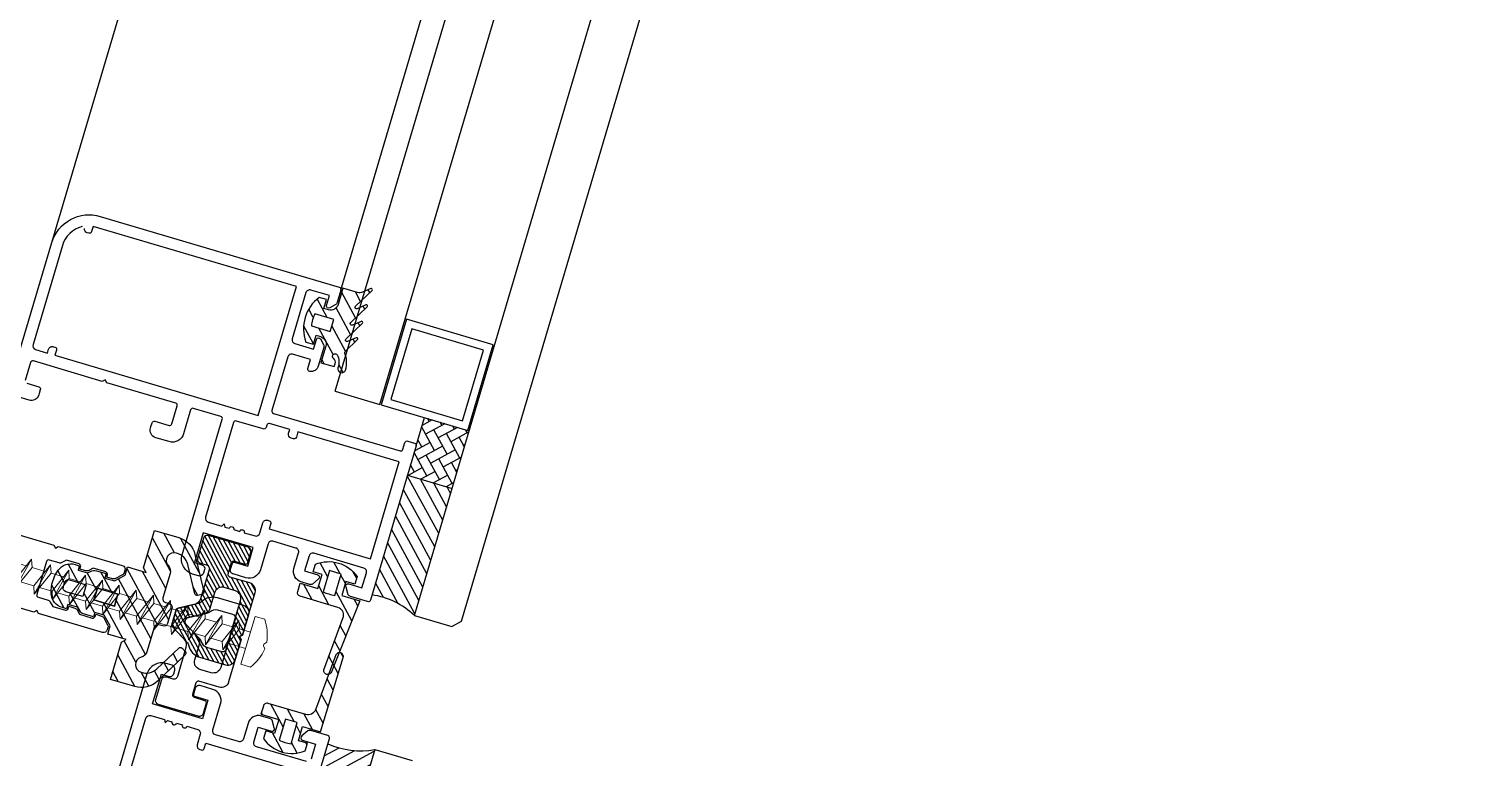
# Model space of a CAD drawing. Header units: millimetres. Extents: x 62878 to 70819, y -67946 to -61850.
# Drawn here: x 67862.99 to 67881.66, y -65992.21 to -65982.83 of the extents above; entities that cross this region are included whole.
import ezdxf

# ---------------------------------------------------------------- set-up
doc = ezdxf.new("R2010")
doc.units = ezdxf.units.MM
doc.layers.add('DOGRAMA', color=171, linetype='Continuous', lineweight=0)
pattern_1 = [(118.5057849383402, (67822.94248154323, -66092.68437832211), (-0.1395045678384407, -0.07576303882639554), [])]

# ---------------------------------------------------------------- blocks, each defined once
blk = doc.blocks.new('a2we')
at = {"lineweight": 5, "ltscale": 0.5}
for p, q in [((-196.0144480926461, -415.2868589025547), (-196.5925912144022, -417.2488821181558)), ((-196.0144480926461, -415.2868589025547), (-195.4639709594615, -417.7110762494052)), ((-197.5747968978259, -417.6063757508618), (-196.5747276986959, -417.2423803302317)), ((-194.1582851917165, -418.2620245979042), (-197.5747968978259, -417.6063757508618)), ((-195.1583543907882, -418.6260200186506), (-197.5747968978259, -417.6063757508618)), ((-196.8896500078097, -417.895480952812), (-197.0961171580722, -418.3448917148726)), ((-196.5747276986959, -417.2423803302317), (-194.1582851917165, -418.2620245979042)), ((-198.1144480926461, -420.1068120946153), (-197.1143788935161, -419.7428166739268)), ((-197.1143788935161, -419.7428166739272), (-197.1143788935161, -418.4283854465556)), ((-197.1143788935161, -419.7428166739268), (-193.9153324771005, -421.0399975355008)), ((-197.1143788935161, -419.7428166739268), (-193.9153324771005, -421.0399975355008)), ((-194.1582851917165, -418.2620245979042), (-195.1583543907882, -418.6260200186506)), ((-195.1583543907882, -418.6260200186506), (-194.9264251741961, -419.2953524503964)), ((-194.9154016761394, -420.634479622855), (-194.9154016761394, -419.3608343693425)), ((-194.9154016761721, -421.4039929561312), (-198.1144480926461, -420.1068120946153)), ((-193.9153324771005, -421.0399975355008), (-198.1144480926461, -420.1068120946153)), ((-197.1143788935161, -422.2969096404012), (-197.1143788935162, -420.512330007273)), ((-193.9153324771005, -421.0399975355008), (-194.9154016761721, -421.4039929561312)), ((-194.9154016761721, -423.1885725893157), (-194.9154016761721, -421.4039929561312)), ((-198.1144480926461, -422.6609050610894), (-197.1143788935161, -422.2969096404012)), ((-194.9154016761721, -423.9580859226053), (-198.1144480926461, -422.6609050610894)), ((-193.9153324771005, -423.594090501975), (-198.1144480926461, -422.6609050610894)), ((-197.1143788935161, -422.2969096404012), (-193.9153324771005, -423.594090501975)), ((-197.1143788935161, -422.2969096404012), (-193.9153324771005, -423.594090501975)), ((-197.1143788935161, -424.8510026068752), (-197.1143788935162, -423.0664229737469)), ((-193.9153324771005, -423.594090501975), (-194.9154016761721, -423.9580859226053)), ((-198.1144480926461, -425.2149980275636), (-197.1143788935161, -424.8510026068752)), ((-194.9154016761721, -426.5121788890793), (-198.1144480926461, -425.2149980275636)), ((-193.9153324771005, -426.1481834684492), (-198.1144480926461, -425.2149980275636)), ((-197.1143788935161, -424.8510026068752), (-193.9153324771005, -426.1481834684492)), ((-197.1143788935161, -424.8510026068752), (-193.9153324771005, -426.1481834684492)), ((-197.1143788935161, -427.3050955733496), (-197.1143788935162, -425.6205159402211)), ((-194.9154016761721, -425.7426655557898), (-194.9154016761721, -423.9580859226053)), ((-198.1144480926461, -427.669090994038), (-197.1143788935161, -427.3050955733496)), ((-197.1143788935161, -427.3050955733496), (-193.9153324771005, -428.6022764349236)), ((-197.1143788935161, -427.3050955733496), (-193.9153324771005, -428.6022764349236)), ((-193.9153324771005, -426.1481834684492), (-194.9154016761721, -426.5121788890793)), ((-194.9154016761721, -428.1967585222638), (-194.9154016761721, -426.5121788890793)), ((-194.9154016761721, -428.9662718555534), (-198.1144480926461, -427.669090994038)), ((-193.9153324771005, -428.6022764349236), (-198.1144480926461, -427.669090994038)), ((-197.1143788935161, -429.5591885398237), (-197.1143788935161, -428.0237477951896)), ((-193.9153324771005, -428.6022764349236), (-194.9154016761721, -428.9662718555534)), ((-194.9154016761721, -430.450851488738), (-194.9154016761721, -428.9662718555534)), ((-198.1144480926461, -429.9231839605702), (-197.1143788935161, -429.5591885398237)), ((-194.9154016761721, -431.2203648220857), (-198.1144480926461, -429.9231839605702)), ((-193.9153324771005, -430.8563694013976), (-198.1144480926461, -429.9231839605702)), ((-197.1143788935161, -429.5591885398237), (-193.9153324771005, -430.8563694013976)), ((-197.1143788935161, -429.5591885398237), (-193.9153324771005, -430.8563694013976)), ((-197.1143788935161, -431.8132815063559), (-197.1143788935161, -430.2778407616635)), ((-193.9153324771005, -430.8563694013976), (-194.9154016761721, -431.2203648220857)), ((-194.9154016761721, -432.7049444552304), (-194.9154016761721, -431.2203648220857)), ((-198.1144480926461, -432.177276926986), (-197.1143788935161, -431.8132815063559)), ((-194.9154016761721, -433.4744577885599), (-198.1144480926461, -432.177276926986)), ((-193.9153324771005, -433.1104623678716), (-198.1144480926461, -432.177276926986)), ((-197.1143788935161, -431.8132815063559), (-193.9153324771005, -433.1104623678716)), ((-197.1143788935161, -431.8132815063559), (-193.9153324771005, -433.1104623678716)), ((-197.1143788935161, -434.0673744728301), (-197.1143788935161, -432.5319337281958)), ((-193.9153324771005, -433.1104623678716), (-194.9154016761721, -433.4744577885599)), ((-198.1144480926461, -434.4313698935184), (-197.1143788935161, -434.0673744728301)), ((-194.9154016761721, -435.7285507550341), (-198.1144480926461, -434.4313698935184)), ((-193.9153324771005, -435.364555334404), (-198.1144480926461, -434.4313698935184)), ((-197.1143788935161, -434.0673744728301), (-193.9153324771005, -435.364555334404)), ((-197.1143788935161, -434.0673744728301), (-193.9153324771005, -435.364555334404)), ((-197.1143788935161, -436.3642339800811), (-197.1143788935161, -434.7860266946118)), ((-194.9154016761721, -434.9590374217446), (-194.9154016761721, -433.4744577885599)), ((-198.1144480926461, -436.7282294008277), (-197.1143788935161, -436.3642339800811)), ((-194.9154016761721, -438.0254102623434), (-198.1144480926461, -436.7282294008277)), ((-193.9153324771005, -437.6614148416551), (-198.1144480926461, -436.7282294008277)), ((-197.1143788935161, -436.3642339800811), (-193.9153324771005, -437.6614148416551)), ((-197.1143788935161, -436.3642339800811), (-193.9153324771005, -437.6614148416551)), ((-193.9153324771005, -435.364555334404), (-194.9154016761721, -435.7285507550341)), ((-194.9154016761721, -437.2558969289955), (-194.9154016761721, -435.7285507550341)), ((-198.1144480926461, -439.0250889080787), (-197.1143788935161, -438.6610934873901)), ((-197.1143788935161, -438.6610934873901), (-197.1143788935161, -437.1337473134849)), ((-197.1143788935161, -438.6610934873901), (-193.9153324771005, -439.9582743489061)), ((-197.1143788935161, -438.6610934873901), (-193.9153324771005, -439.9582743489061)), ((-193.9153324771005, -437.6614148416551), (-194.9154016761721, -438.0254102623434)), ((-194.9154016761721, -439.5527564362646), (-194.9154016761721, -438.0254102623434)), ((-194.9154016761721, -440.3222697695944), (-198.1144480926461, -439.0250889080787)), ((-193.9153324771005, -439.9582743489061), (-198.1144480926461, -439.0250889080787)), ((-197.1143788935161, -440.9579529946993), (-197.1143788935161, -439.430606820736)), ((-193.9153324771005, -439.9582743489061), (-194.9154016761721, -440.3222697695944)), ((-194.9154016761721, -441.849615943574), (-194.9154016761721, -440.3222697695944)), ((-198.1144480926461, -441.3219484153295), (-197.1143788935161, -440.9579529946993)), ((-194.9154016761721, -442.6191292769035), (-198.1144480926461, -441.3219484153295)), ((-193.9153324771005, -442.2551338562151), (-198.1144480926461, -441.3219484153295)), ((-197.1143788935161, -440.9579529946993), (-193.9153324771005, -442.2551338562151)), ((-197.1143788935161, -443.2537258831643), (-197.1143788935161, -441.7274663280053)), ((-193.9153324771005, -442.2551338562151), (-194.9154016761721, -442.6191292769035)), ((-198.1144480926461, -443.6177213039109), (-197.1143788935161, -443.2537258831643)), ((-194.9154016761721, -444.9149021654266), (-198.1144480926461, -443.6177213039109)), ((-193.9153324771005, -444.5509067447383), (-198.1144480926461, -443.6177213039109)), ((-197.1143788935161, -443.2537258831643), (-193.9153324771005, -444.5509067447383)), ((-197.1143788935161, -445.5538642814245), (-197.1143788935161, -444.0232392165685)), ((-194.9154016761721, -444.1453888320787), (-194.9154016761721, -442.6191292769035)), ((-198.1144480926461, -445.9178597020545), (-197.1143788935161, -445.5538642814245)), ((-193.9153324771005, -446.8510451429402), (-198.1144480926461, -445.9178597020545)), ((-194.9154016761721, -447.2150405636282), (-198.1144480926461, -445.9178597020545)), ((-197.1143788935161, -445.5538642814245), (-193.9153324771005, -446.8510451429402)), ((-197.1143788935161, -445.5538642814245), (-193.9153324771005, -446.8510451429402)), ((-193.9153324771005, -444.5509067447383), (-194.9154016761721, -444.9149021654266)), ((-194.9154016761721, -446.4455272302989), (-194.9154016761721, -444.9149021654266)), ((-197.1143788935161, -447.8540026795677), (-198.1144480926461, -448.2179981003141)), ((-197.1143788935161, -447.8540026795677), (-197.1143788935161, -446.3233776147298)), ((-193.9153324771005, -449.1511835411412), (-197.1143788935161, -447.8540026795677)), ((-193.9153324771005, -446.8510451429402), (-194.9154016761721, -447.2150405636282)), ((-194.9154016761721, -448.7456656284821), (-194.9154016761721, -447.2150405636282)), ((-194.9154016761721, -449.5151789618299), (-198.1144480926461, -448.2179981003141)), ((-198.1144480926461, -448.2179981003141), (-193.9153324771005, -449.1511835411412)), ((-197.1143788935161, -450.1541410778275), (-197.1143788935161, -448.6235160129718)), ((-193.9153324770423, -449.1511835411412), (-194.9154016761721, -449.5151789618299)), ((-194.9154016761723, -451.0458040266858), (-194.9154016761721, -449.5151789618299)), ((-198.1144480926461, -450.5181364984577), (-197.1143788935161, -450.1541410778275)), ((-194.9154016761721, -451.8153173600317), (-198.1144480926461, -450.5181364984577)), ((-193.9153324770423, -451.4513219393434), (-198.1144480926461, -450.5181364984577)), ((-197.1143788935161, -450.1541410778275), (-193.9153324770423, -451.4513219393434)), ((-197.1143788935161, -453.2868589025547), (-197.1143788935162, -450.9236544111328)), ((-193.9153324770423, -451.4513219393434), (-194.9154016761721, -451.8153173600317)), ((-192.7980524524961, -453.2868589025547), (-199.230843732796, -453.2868589025547)), ((-199.230843732796, -454.5827171301502), (-199.230843732796, -453.2868589025547)), ((-194.9154016761721, -453.2868589025547), (-194.9154016761721, -451.8153173600317)), ((-192.7980524524961, -454.5827171301502), (-192.7980524524961, -453.2868589025547))]:
    blk.add_line(p, q, dxfattribs=at)
blk.add_lwpolyline([(-196.4690204826777, -455.6637351848848), (-196.1125089353335, -455.3998333582319), (-195.9163872499585, -455.3998333582319), (-195.5598757026143, -455.6637351848848)], dxfattribs=at)
for centre, radius, start, end in [((-196.9143788935627, -418.4283854465556), 0.2, 155.3251238657465, 180), ((-195.115401676151, -419.3608343693425), 0.2, 0, 19.11162363728389), ((-195.6603624057317, -449.5292358589606), 6.187568978619671, 234.757305859688, 262.4904896380407), ((-196.3685337795604, -449.5292358589606), 6.187568978619673, 277.5095103619591, 305.2426941403116)]:
    blk.add_arc(centre, radius, start, end, dxfattribs=at)

msp = doc.modelspace()

# ---------------------------------------------------------------- hatches: boundary and pattern name
at = {"layer": 'DOGRAMA', "lineweight": -2}
h = msp.add_hatch(dxfattribs=at)
h.set_pattern_fill('ANSI31', color=256, scale=0.05, angle=73.50578493834035, style=0)
h.set_pattern_definition(pattern_1)
edge = h.paths.add_edge_path(flags=16)
edge.add_arc((67867.02141780626, -65986.69068039651), 0.4000000000138228, 151.9688258836057, 175.0427439487935)
edge.add_line((67866.62291402984, -65986.6561153826), (67866.86446554665, -65986.72763967395))
edge.add_line((67866.86446554665, -65986.72763967395), (67866.9098925122, -65986.57422392901))
edge.add_line((67866.9098925122, -65986.57422392901), (67866.66834099547, -65986.50269963767))
edge = h.paths.add_edge_path()
edge.add_arc((67867.02141780627, -65986.69068039636), 0.4999999999832135, 126.635887292119, 200.3756825844466)
edge.add_line((67866.55270288346, -65986.8647675042), (67866.64858772405, -65986.89315935769))
edge.add_line((67866.64858772405, -65986.89315935769), (67866.68265794826, -65986.77809754896))
edge.add_line((67866.68265794826, -65986.77809754896), (67866.7401888526, -65986.79513266106))
edge.add_arc((67866.7117969991, -65986.89101750164), 0.09999999998274905, -16.494215075109025, 73.50578492725822, ccw=False)
edge.add_line((67866.80768183965, -65986.91940935513), (67866.745219762, -65987.13035600446))
edge.add_line((67866.745219762, -65987.13035600446), (67866.91781247509, -65987.18146134073))
edge.add_line((67866.91781247509, -65987.18146134073), (67866.92902140695, -65987.14360658631))
edge.add_arc((67866.86669626056, -65987.12515188154), 0.06499999999899438, 343.5057849352734, 411.9151204565427)
edge.add_arc((67866.92695385432, -65987.04826074248), 0.03268943071076953, 38.07550584096782, 231.9151204704017, ccw=False)
edge.add_arc((67866.77912717988, -65987.12598493077), 0.1992591642327946, -20.84390068778498, 29.422006470464908, ccw=False)
edge.add_arc((67867.0136734125, -65987.20981694628), 0.05002797728629704, 165.0203899913545, 342.5336262940812)
edge.add_arc((67866.75290477616, -65987.12795156485), 0.3233450412840916, 342.5651376787946, 381.8914478324968)
edge.add_arc((67867.0714918647, -65986.99993561125), 0.01999999997868484, 133.5057849134937, 201.8914478035593, ccw=False)
edge.add_line((67867.0577233085, -65986.98542951392), (67867.21731818042, -65986.83394900791))
edge.add_arc((67867.20699176328, -65986.82306943489), 0.01500000000690547, 313.5057848661739, 473.5057849085336)
edge.add_line((67867.2010091384, -65986.80931413775), (67867.08810233953, -65986.85842096675))
edge.add_arc((67867.08012550634, -65986.84008057055), 0.02000000001392242, 133.5057849452677, 293.5057849611637, ccw=False)
edge.add_line((67867.06635695012, -65986.8255744732), (67867.27978025808, -65986.62300235858))
edge.add_arc((67867.26945384093, -65986.61212278558), 0.0149999999963509, 313.5057849044397, 473.5057849307029)
edge.add_line((67867.26347121605, -65986.59836748845), (67867.15056441716, -65986.64747431742))
edge.add_arc((67867.142587584, -65986.62913392125), 0.01999999996982189, 133.5057849134937, 293.5057848797311, ccw=False)
edge.add_line((67867.12881902781, -65986.61462782392), (67867.34224233576, -65986.41205570927))
edge.add_arc((67867.33191591862, -65986.40117613626), 0.01499999998633296, 313.5057848641242, 473.5057849307029)
edge.add_line((67867.32593329375, -65986.38742083914), (67867.21302649486, -65986.43652766812))
edge.add_arc((67867.20504966167, -65986.41818727193), 0.02000000000057802, 133.5057850026662, 293.50578497779065, ccw=False)
edge.add_line((67867.19128110545, -65986.40368117462), (67867.40470441343, -65986.20110905996))
edge.add_arc((67867.39437799627, -65986.19022948697), 0.01499999999581427, 313.5057849830209, 473.5057849816748)
edge.add_line((67867.38839537138, -65986.17647418984), (67867.28305022171, -65986.22229221233))
edge.add_arc((67867.24316605582, -65986.13059023136), 0.1000000000139037, 253.5057849319926, 293.5057849295856, ccw=False)
edge.add_line((67867.21477420232, -65986.22647507196), (67867.02913829684, -65986.17150759851))
edge.add_line((67867.02913829684, -65986.17150759851), (67866.96667621922, -65986.38245424781))
edge.add_arc((67866.8707913786, -65986.35406239431), 0.1000000000246083, 253.5057849319926, 343.50578493435984, ccw=False)
edge.add_line((67866.8423995251, -65986.44994723491), (67866.78486862074, -65986.43291212282))
edge.add_line((67866.78486862074, -65986.43291212282), (67866.81893884495, -65986.3178503141))
edge.add_line((67866.81893884495, -65986.3178503141), (67866.72305400437, -65986.28945846065))
h = msp.add_hatch(dxfattribs=at)
h.set_pattern_fill('AR-HBONE', color=256, scale=0.03, angle=73.50578493834035, style=0)
h.set_pattern_definition([(208.5057849383403, (67834.90589359895, -65973.71172290617), (-0.1627219703923171, 0.04818257311146708), [0.36, -0.12]), (118.5057849383402, (67834.80044132713, -65973.7689926048), (-0.1627219703923171, 0.04818257311146708), [0.3599999999999998, -0.1199999999999999])])
h.paths.add_polyline_path([(67868.00816020864, -65988.07792205931), (67868.07913984233, -65987.83820995783), (67868.65444888589, -65988.00856107874), (67868.43484419296, -65988.75020906543), (67867.85953514944, -65988.57985794453)])
h = msp.add_hatch(dxfattribs=at)
h.set_pattern_fill('ANSI31', color=256, scale=0.03999999999999999, angle=73.50578493834035, style=0)
h.set_pattern_definition([(118.5057849383402, (67817.17893528577, -66112.14900096263), (-0.1116036542707525, -0.06061043106111644), [])])
h.paths.add_polyline_path([(67867.8073937119, -65988.85280854374, -0.4142135623420975), (67867.7732176211, -65988.87136911522), (67867.40341372944, -65990.12026916396, -0.1532309010706403), (67867.9503309195, -65990.38650512541), (67868.35633442434, -65989.01535190495)])
h.paths.add_polyline_path([(67867.85953514944, -65988.57985794453), (67867.78883314051, -65988.8186324529, -0.4142135623575963), (67867.8073937119, -65988.85280854374), (67868.35633442434, -65989.01535190495), (67868.43484419296, -65988.75020906543)])
h = msp.add_hatch(dxfattribs=at)
h.set_pattern_fill('ANSI31', color=256, scale=0.05, angle=73.50578493834035, style=0)
h.set_pattern_definition(pattern_1)
edge = h.paths.add_edge_path(flags=16)
edge.add_arc((67863.47694218, -65990.03183177496), 0.04999999999421951, 163.5057849408801, 253.5057849456145, ccw=False)
edge.add_line((67863.42899975972, -65990.01763584823), (67863.44603487177, -65989.96010494388))
edge.add_arc((67863.49397729208, -65989.97430087064), 0.05000000001643571, 73.50578492310518, 163.5057849183708, ccw=False)
edge.add_line((67863.50817321884, -65989.92635845032), (67863.72391411016, -65989.99024012066))
edge.add_line((67863.72391411016, -65989.99024012066), (67863.67848714459, -65990.14365586561))
edge.add_line((67863.67848714459, -65990.14365586561), (67863.46274625327, -65990.07977419526))
h.paths.add_polyline_path([(67863.82231440546, -65990.18624364583), (67863.86774137105, -65990.03282790088), (67864.13142468271, -65990.11090549796), (67864.0859977171, -65990.26432124292)], flags=16)
edge = h.paths.add_edge_path()
edge.add_arc((67863.5241443712, -65989.92065838989), 0.1999999999818766, 73.50578494161721, 144.0720038234575, ccw=False)
edge.add_line((67863.58092807815, -65989.72888870872), (67863.63491549954, -65989.74487458251))
edge.add_line((67863.63491549954, -65989.74487458251), (67863.6178803875, -65989.80240548689))
edge.add_line((67863.6178803875, -65989.80240548689), (67863.74088555644, -65989.8388277692))
edge.add_line((67863.74088555644, -65989.8388277692), (67863.77905177197, -65989.8181002152))
edge.add_arc((67863.82677652086, -65989.90597710833), 0.1000000000124246, 73.50578495034893, 118.50578494871851, ccw=False)
edge.add_line((67863.85516837433, -65989.81009226771), (67863.98010092572, -65989.84708525504))
edge.add_line((67863.98010092572, -65989.84708525504), (67863.96306581362, -65989.90461615942))
edge.add_line((67863.96306581362, -65989.90461615942), (67864.0860709826, -65989.94103844176))
edge.add_line((67864.0860709826, -65989.94103844176), (67864.22490759706, -65989.86563815935))
edge.add_line((67864.22490759706, -65989.86563815935), (67864.25565150872, -65989.76180995847))
edge.add_line((67864.25565150872, -65989.76180995847), (67864.49536361019, -65989.83278959217))
edge.add_line((67864.49536361019, -65989.83278959217), (67864.46161711666, -65989.77065124514))
edge.add_line((67864.46161711666, -65989.77065124514), (67864.60357638408, -65989.2912270422))
edge.add_line((67864.60357638408, -65989.2912270422), (67864.91692072156, -65989.38400945143))
edge.add_arc((67864.83174516114, -65989.67166397326), 0.300000000039214, 13.505784947351117, 73.50578494689489, ccw=False)
edge.add_line((67865.12344906476, -65989.60160091145), (67865.23818482843, -65990.07929727969))
edge.add_arc((67865.20901443806, -65990.08630358586), 0.03000000000277456, -76.49421509653558, 13.505784930487891, ccw=False)
edge.add_line((67865.21602074422, -65990.11547397623), (67865.15767996345, -65990.12948658857))
edge.add_arc((67865.15067365729, -65990.10031619825), 0.02999999995692755, 193.5057849229364, 283.50578492293636, ccw=False)
edge.add_line((67865.12150326697, -65990.10732250441), (67865.03103805984, -65989.73067533252))
edge.add_arc((67864.83656879078, -65989.77738404035), 0.1999999999888801, 13.50578493681319, 75.42538228268788)
edge.add_arc((67864.8539953158, -65989.67825232574), 0.1000000000082405, 70.79093732818261, 223.5057849382979)
edge.add_arc((67864.70893434247, -65989.81593788786), 0.09999999999391977, -16.49421503602929, 43.50578495582499, ccw=False)
edge.add_line((67864.80481918307, -65989.8443297413), (67864.71203604838, -65990.1576765287))
edge.add_arc((67864.75997846869, -65990.17187245544), 0.05000000000817259, 163.5057849503489, 253.5057849503489)
edge.add_line((67864.74578254196, -65990.21981487575), (67864.7937107087, -65990.23400658197))
edge.add_arc((67864.77951478197, -65990.28194900228), 0.05000000000817259, -16.494215044916814, 73.50578495034893, ccw=False)
edge.add_line((67864.8274572023, -65990.29614492902), (67864.77067349528, -65990.48791461017))
edge.add_arc((67864.72273107499, -65990.47371868345), 0.04999999999008795, 253.5057849616035, 343.5057849616035, ccw=False)
edge.add_line((67864.70853514827, -65990.52166110375), (67864.66060698149, -65990.50746939752))
edge.add_arc((67864.64641105474, -65990.55541181783), 0.05000000001230415, 73.50578493435984, 163.5057849390943)
edge.add_line((67864.59846863442, -65990.54121589108), (67864.5056854998, -65990.85456267848))
edge.add_arc((67864.40980065921, -65990.82617082499), 0.09999999999257057, 283.50578493989315, 343.50578493762, ccw=False)
edge.add_arc((67864.45650936704, -65991.02064009405), 0.09999999998566604, 103.5057849337333, 256.2206325283005)
edge.add_arc((67864.49586654894, -65990.92800212746), 0.200000000014594, 251.5861875976356, 313.5057849382979)
edge.add_line((67864.63355211104, -65991.07306310082), (67864.91450552657, -65990.80639434734))
edge.add_arc((67864.9351583609, -65990.82815349335), 0.03000000001273768, 43.50578494475519, 133.5057849447552, ccw=False)
edge.add_line((67864.9569175069, -65990.80750065902), (67864.9982231755, -65990.85101895103))
edge.add_arc((67864.97646402949, -65990.87167178532), 0.0299999999927018, -46.49421509556032, 43.50578490443968, ccw=False)
edge.add_line((67864.99711686379, -65990.89343093133), (67864.64078755546, -65991.23164320154))
edge.add_arc((67864.43425921233, -65991.01405174153), 0.2999999999738879, 253.5057849376199, 313.505784938093, ccw=False)
edge.add_line((67864.34908365188, -65991.30170626329), (67864.0357393144, -65991.20892385405))
edge.add_line((67864.0357393144, -65991.20892385405), (67864.1776985818, -65990.72949965108))
edge.add_line((67864.1776985818, -65990.72949965108), (67864.23983692881, -65990.6957531575))
edge.add_line((67864.23983692881, -65990.6957531575), (67864.00012482736, -65990.62477352381))
edge.add_line((67864.00012482736, -65990.62477352381), (67864.03086873898, -65990.52094532295))
edge.add_line((67864.03086873898, -65990.52094532295), (67863.95546845658, -65990.38210870848))
edge.add_line((67863.95546845658, -65990.38210870848), (67863.8324632876, -65990.34568642612))
edge.add_line((67863.8324632876, -65990.34568642612), (67863.81542817553, -65990.40321733049))
edge.add_line((67863.81542817553, -65990.40321733049), (67863.69049562413, -65990.36622434315))
edge.add_arc((67863.7188874776, -65990.27033950255), 0.1000000000023921, 208.5057849487185, 253.50578494798168, ccw=False)
edge.add_line((67863.63101058448, -65990.31806425143), (67863.61028303046, -65990.27989803594))
edge.add_line((67863.61028303046, -65990.27989803594), (67863.48727786142, -65990.2434757536))
edge.add_line((67863.48727786142, -65990.2434757536), (67863.47024274939, -65990.30100665796))
edge.add_line((67863.47024274939, -65990.30100665796), (67863.41625532796, -65990.28502078418))
edge.add_arc((67863.47303903494, -65990.093251103), 0.2000000000032258, 182.9395660523542, 253.5057849348063, ccw=False)
edge.add_arc((67863.7431831061, -65990.07937915926), 0.4705000000156521, 144.0720038220609, 182.9395660567317, ccw=False)
at = {"layer": 'DOGRAMA', "lineweight": -2, "ltscale": 5}
h = msp.add_hatch(dxfattribs=at)
h.set_pattern_fill('ANSI31', color=256, scale=0.015, angle=73.50578493834035, style=0)
h.set_pattern_definition([(118.5057849383402, (67822.94248154323, -66092.68437832211), (-0.0418513703515322, -0.02272891164791872), [])])
edge = h.paths.add_edge_path(flags=16)
edge.add_line((67865.00301165838, -65990.4382669841), (67864.99526717464, -65990.46442161991))
edge.add_arc((67865.02403262681, -65990.47293917598), 0.02999999999559666, 163.5057848929129, 223.5057849044397)
edge.add_line((67865.0022734808, -65990.49359201027), (67865.18151141776, -65990.68243119717))
edge.add_arc((67865.10898093108, -65990.75127397815), 0.09999999995492126, 15.646826796585685, 43.50578490806129, ccw=False)
edge.add_arc((67865.30156942339, -65990.69733259693), 0.09999999998841178, 195.6468268264516, 253.5057849376199)
edge.add_line((67865.2731775699, -65990.79321743752), (67865.46513159346, -65990.85005572894))
edge.add_arc((67865.47932752022, -65990.80211330863), 0.05000000001643571, 253.5057849183708, 343.5057849343598)
edge.add_line((67865.52726994053, -65990.81630923538), (67865.71181698816, -65990.19305777151))
edge.add_arc((67865.61593214759, -65990.16466591801), 0.09999999998274905, 343.5057849272582, 433.5057849352527)
edge.add_line((67865.64432400107, -65990.06878107744), (67865.50031239781, -65990.02613871275))
edge.add_arc((67865.47192054433, -65990.12202355334), 0.09999999999257057, 73.50578493761994, 163.5057849352527)
edge.add_line((67865.37603570375, -65990.09363169986), (67865.3160449187, -65990.29623231081))
edge.add_arc((67865.2201600781, -65990.26784045731), 0.1000000000106552, 283.5057849379459, 343.50578493199265, ccw=False)
edge.add_line((67865.24351443202, -65990.36507509186), (67865.02477080439, -65990.41761414982))
edge.add_arc((67865.03177711053, -65990.44678454018), 0.02999999999597755, 103.5057848764408, 163.5057848583738)
edge = h.paths.add_edge_path()
edge.add_line((67865.55141773407, -65989.8535459997), (67865.59542510702, -65989.70492449678))
edge.add_arc((67865.62419055917, -65989.71344205279), 0.02999999996511735, 73.50578496496752, 163.5057849916159, ccw=False)
edge.add_line((67865.6327081152, -65989.68467660063), (67865.76694689202, -65989.72442519553))
edge.add_arc((67865.77546444806, -65989.69565974337), 0.02999999997338046, 253.505784938319, 343.5057849649675)
edge.add_line((67865.80422990021, -65989.7041772994), (67865.84397849515, -65989.56993852255))
edge.add_arc((67865.79603607487, -65989.55574259581), 0.04999999998026643, 343.5057849408801, 433.505784956869)
edge.add_line((67865.81023200159, -65989.50780017553), (67865.29724810441, -65989.35590375938))
edge.add_arc((67865.28305217766, -65989.40384617967), 0.04999999999835106, 73.50578492962542, 163.5057849296254)
edge.add_line((67865.23510975737, -65989.38965025292), (67865.15845175297, -65989.64853932253))
edge.add_arc((67865.20639417326, -65989.66273524928), 0.04999999999835106, 163.5057849296254, 253.5057849296254)
edge.add_line((67865.19219824651, -65989.71067766957), (67865.27370036101, -65989.73481074501))
edge.add_arc((67865.25950443425, -65989.78275316533), 0.05000000003038878, -16.494215076894818, 73.50578492310518, ccw=False)
edge.add_line((67865.30744685457, -65989.7969490921), (67865.19680572418, -65990.17060582277))
edge.add_arc((67865.10092088357, -65990.14221396927), 0.1000000000106552, 283.5057849379459, 343.50578493199265, ccw=False)
edge.add_line((67865.1242752375, -65990.23944860382), (67864.90553160984, -65990.29198766175))
edge.add_arc((67864.91253791605, -65990.32115805212), 0.03000000001297008, 103.5057850115586, 163.5057849886395)
edge.add_line((67864.88377246386, -65990.3126404961), (67864.82685184735, -65990.50487254748))
edge.add_arc((67864.85561729954, -65990.51339010349), 0.03000000000697659, 163.505785015288, 223.5057850233364)
edge.add_line((67864.83385815356, -65990.53404293784), (67865.01967071331, -65990.7298089308))
edge.add_arc((67864.94714022664, -65990.79865171183), 0.0999999999849751, 13.017113215855204, 43.50578492620332, ccw=False)
edge.add_arc((67865.23943107636, -65990.73107909044), 0.2000000000091425, 193.0171132342857, 253.5057849479817)
edge.add_line((67865.18264736942, -65990.92284877165), (67865.51842865383, -65991.02227484332))
edge.add_arc((67865.54682050731, -65990.92639000271), 0.1000000000065236, 253.5057849399872, 343.5057849399872)
edge.add_line((67865.64270534791, -65990.9547818562), (67865.71936335234, -65990.69589278659))
edge.add_line((67865.71936335234, -65990.69589278659), (67865.6991154562, -65990.65860977837))
edge.add_line((67865.6991154562, -65990.65860977837), (67865.73639846439, -65990.63836188221))
edge.add_line((67865.73639846439, -65990.63836188221), (67865.89823202926, -65990.09181829084))
edge.add_arc((67865.80234718867, -65990.06342643734), 0.09999999999670213, 343.5057849296254, 433.5057849296254)
edge.add_line((67865.83073904217, -65989.96754159675), (67865.57166563021, -65989.89082900791))
edge.add_arc((67865.58018318625, -65989.86206355573), 0.03000000000128663, 163.5057849541004, 253.50578495410042, ccw=False)
at = {"layer": 'DOGRAMA', "lineweight": -2}
h = msp.add_hatch(dxfattribs=at)
h.set_pattern_fill('ANSI31', color=256, scale=0.05, angle=73.50578493834035, style=0)
h.set_pattern_definition(pattern_1)
edge = h.paths.add_edge_path(flags=16)
edge.add_arc((67867.03839105071, -65989.46867878274), 0.668251399135428, 246.6301057204537, 260.3814641506259)
edge.add_line((67866.92673444861, -65990.12753592632), (67867.00770634011, -65989.85407801662))
edge.add_line((67867.00770634011, -65989.85407801662), (67866.85429059519, -65989.80865105105))
edge.add_line((67866.85429059519, -65989.80865105105), (67866.7733187037, -65990.08210896075))
edge = h.paths.add_edge_path()
edge.add_line((67866.44638344886, -65990.07676005989), (67866.4776144877, -65989.97128673525))
edge.add_line((67866.4776144877, -65989.97128673525), (67866.70773810515, -65990.03942718361))
edge.add_line((67866.70773810515, -65990.03942718361), (67866.76168262676, -65989.85724598648))
edge.add_line((67866.76168262676, -65989.85724598648), (67866.64662081806, -65989.82317576231))
edge.add_line((67866.64662081806, -65989.82317576231), (67866.67501267153, -65989.72729092171))
edge.add_arc((67866.84639008627, -65990.13471426627), 0.4419999999678922, 34.19813682259303, 112.81343305511919, ccw=False)
edge.add_line((67867.21196777883, -65989.88628530121), (67867.18357592533, -65989.98217014183))
edge.add_line((67867.18357592533, -65989.98217014183), (67867.06851411666, -65989.94809991763))
edge.add_line((67867.06851411666, -65989.94809991763), (67867.01456959505, -65990.13028111476))
edge.add_line((67867.01456959505, -65990.13028111476), (67867.24469321244, -65990.19842156312))
edge.add_line((67867.24469321244, -65990.19842156312), (67866.88157108077, -65991.10985406225))
edge.add_arc((67866.83362866048, -65991.0956581355), 0.04999999999835106, 170.2156217273931, 343.5057849296254, ccw=False)
edge.add_line((67866.784355947, -65991.08716109446), (67867.03443399526, -65990.40081901905))
edge.add_arc((67866.9369654739, -65990.37846085848), 0.09999999999911738, 347.0805145104383, 433.5057849479817)
edge.add_line((67866.96535732737, -65990.28257601788), (67866.48012994247, -65990.13889840695))
edge.add_arc((67866.49432586918, -65990.09095598663), 0.05000000001386255, 163.5057849550833, 253.50578498706142, ccw=False)
h = msp.add_hatch(dxfattribs=at)
h.set_pattern_fill('ANSI31', color=256, scale=0.05, angle=73.50578493834035, style=0)
h.set_pattern_definition(pattern_1)
edge = h.paths.add_edge_path(flags=16)
edge.add_arc((67866.47257312588, -65991.37955654747), 0.6682513993607024, 246.6301057260816, 260.3814641564217)
edge.add_line((67866.36091652382, -65992.03841369129), (67866.44188841524, -65991.76495578159))
edge.add_line((67866.44188841524, -65991.76495578159), (67866.2884726703, -65991.71952881599))
edge.add_line((67866.2884726703, -65991.71952881599), (67866.20750077884, -65991.99298672572))
edge = h.paths.add_edge_path()
edge.add_line((67866.0043546632, -65991.55196701239), (67865.97312362437, -65991.65744033705))
edge.add_line((67865.97312362437, -65991.65744033705), (67866.20324724173, -65991.72558078541))
edge.add_line((67866.20324724173, -65991.72558078541), (67866.14930272015, -65991.90776198253))
edge.add_line((67866.14930272015, -65991.90776198253), (67866.03424091145, -65991.87369175833))
edge.add_line((67866.03424091145, -65991.87369175833), (67866.00584905798, -65991.9695765989))
edge.add_arc((67866.37142675057, -65991.72114763383), 0.4420000000068323, 214.1981368220328, 292.8134330529251)
edge.add_line((67866.5428041653, -65992.12857097843), (67866.57119601878, -65992.03268613786))
edge.add_line((67866.57119601878, -65992.03268613786), (67866.45613421002, -65991.99861591366))
edge.add_line((67866.45613421002, -65991.99861591366), (67866.51007873163, -65991.81643471654))
edge.add_line((67866.51007873163, -65991.81643471654), (67866.74020234917, -65991.8845751649))
edge.add_line((67866.74020234917, -65991.8845751649), (67867.0326007278, -65990.92881425927))
edge.add_arc((67866.9846583075, -65990.91461833254), 0.05000000000817259, 343.5057849503489, 516.7959481388224)
edge.add_line((67866.93870293358, -65990.89491798711), (67866.6740402871, -65991.6003283529))
edge.add_arc((67866.58011224867, -65991.56601328912), 0.1000000000168149, 253.5057849423544, 339.93105536926834, ccw=False)
edge.add_line((67866.55172039519, -65991.66189812974), (67866.06649301022, -65991.51822051882))
edge.add_arc((67866.05229708349, -65991.56616293911), 0.04999999999421951, 73.50578494561447, 163.5057849616035)
h = msp.add_hatch(dxfattribs=at)
h.set_pattern_fill('ANSI31', color=256, scale=0.03999999999999999, angle=73.50578493834035, style=0)
h.set_pattern_definition([(208.5057849383403, (67891.14920517983, -65862.3369363441), (-0.06061043106111653, 0.1116036542707525), [])])
h.paths.add_polyline_path([(67866.48433333954, -65993.32104211544, 0.4142135623420975), (67866.46577276808, -65993.28686602453), (67866.83557665975, -65992.03796597582, 0.1532309010706403), (67867.43927755675, -65992.11243225615), (67867.03327405188, -65993.48358547661)])
h.paths.add_polyline_path([(67866.37945523972, -65993.57837719526), (67866.45015724868, -65993.33960268689, 0.4142135623575963), (67866.48433333954, -65993.32104211544), (67867.03327405188, -65993.48358547661), (67866.95476428329, -65993.74872831619)])

# ---------------------------------------------------------------- linework, layer by layer
for p, q in [((67863.28190902312, -65985.58339811042), (67875.4819078967, -65944.38161648497)), ((67867.00144377272, -65986.19459468), (67879.06800093489, -65945.44347180532)), ((67866.92852175521, -65987.497507716), (67879.35565545669, -65945.52864736576)), ((67867.50383079876, -65987.6678588369), (67879.93096450024, -65945.69899848668)), ((67867.9503309195, -65990.38650512541), (67881.08158258736, -65946.0397007285)), ((67868.55403181654, -65990.46097140576), (67881.65689163093, -65946.21005184941)), ((67866.92852175521, -65987.497507716), (67867.50383079876, -65987.6678588369)), ((67867.9712507991, -65988.20257235208), (67868.07913984239, -65987.83820995783)), ((67867.8595351494, -65988.5798579445), (67868.43484419296, -65988.75020906543)), ((67867.8595351494, -65988.5798579445), (67868.43484419296, -65988.75020906543)), ((67867.9503309195, -65990.38650512541), (67868.42975512246, -65990.52846439285)), ((67868.42975512246, -65990.52846439285), (67868.55403181654, -65990.46097140576)), ((67867.43927755675, -65992.11243225615), (67854.75521959408, -66034.94897607215)), ((67867.43927755675, -65992.11243225615), (67867.91870175974, -65992.25439152357))]:
    msp.add_line(p, q, dxfattribs=at)
at = {"layer": 'DOGRAMA', "lineweight": -2, "ltscale": 0.5}
for points in [[(67862.63457476367, -65987.76957247595), (67863.28190902312, -65985.58339811042, -0.4142135623730951), (67863.90329249352, -65985.24593317488), (67866.98119587658, -65986.15731167178, -0.4142135623730951), (67867.00144377272, -65986.19459468), (67866.95337920394, -65986.35691812662, -0.1991096956269791), (67866.92929555458, -65986.38665401124), (67866.8583708453, -65986.42517225898, -0.6680969080520953), (67866.81775601493, -65986.392287704), (67866.85515092514, -65986.26599778046), (67866.61543882368, -65986.19501814675, 0.4142135623730951), (67866.55330047663, -65986.22876464028), (67866.37727098505, -65986.82325065196, 0.4142135623730951), (67866.41101747856, -65986.88538899903), (67866.65072958005, -65986.95636863273), (67866.68812732946, -65986.8300691207, -0.6680969080520438), (67866.74009890121, -65986.82459973946), (67866.77861714896, -65986.89552444876, -0.1989616347782854), (67866.7826249187, -65986.9335887349), (67866.71164244582, -65987.1733104249, -0.3728392455561729), (67866.60135536379, -65987.24387398134, -0.4568501953068724), (67866.57691076101, -65987.20566921828), (67866.6109809852, -65987.09060740954), (67866.3808573678, -65987.02246696119, 0.4142135623730951), (67866.31871902072, -65987.05621345475), (67866.11429767564, -65987.74658430701, 0.4142135623730951), (67866.13454557172, -65987.78386731526), (67867.76458786186, -65988.2665288245, 0.4142135623730951), (67867.80187087008, -65988.24628092838), (67867.82742353823, -65988.15998457182, -0.4142135623730951), (67867.86470654645, -65988.13973667569), (67867.95100290296, -65988.16528934381, -0.4142135623730951), (67867.9712507991, -65988.20257235208), (67867.38353943199, -65990.18738855234, -0.4142135623730951), (67867.34625642376, -65990.20763644847), (67867.12640207278, -65990.14253676761, -0.1989616347783402), (67867.09665659964, -65990.1184502791), (67867.06863345245, -65990.0224014247, -0.6680475602943508), (67867.10351968382, -65989.97932354917), (67867.27378239526, -65990.02973896342), (67867.3305661022, -65989.8379692822, 0.4142135623730951), (67867.29681960863, -65989.77583093518), (67866.65439117668, -65989.58560551684, 0.4142135623730951), (67866.59225282967, -65989.61935201038), (67866.53546912273, -65989.81112169157), (67866.70573183411, -65989.86153710583, -0.6680475602943992), (67866.71153912914, -65989.91666448397), (67866.63572858242, -65989.98196780021, -0.1991096956271691), (67866.59767388474, -65989.98597840912), (67866.49288134245, -65989.95494895245, -0.4142135623730951), (67866.39839116053, -65989.78096158075), (67866.45801405281, -65989.57960341549, 0.4142135623730951), (67866.42426755928, -65989.51746506846), (67866.12702455341, -65989.42945032267, 0.4142135623730951), (67866.06488620638, -65989.46319681623), (67865.96551471917, -65989.7987937583, -0.4142135623730951), (67865.77909967807, -65989.90003323896), (67865.61609544905, -65989.85176708804, -0.4142135623730951), (67865.5823489555, -65989.78962874098), (67865.60506243829, -65989.71292086852, -0.4142135623730951), (67865.62991777709, -65989.6994222711), (67865.80251049018, -65989.75052760735), (67865.8734901239, -65989.51081550588), (67865.23106169194, -65989.32059008755), (67865.11749427798, -65989.70412944992), (67865.21337911853, -65989.73252130338, -0.4142135623730951), (67865.24712561214, -65989.79465965043), (67865.23292968539, -65989.84260207074, -0.4142135623730951), (67865.17079133834, -65989.87634856428), (67865.09408346585, -65989.85363508148, -0.4142135623730951), (67864.95909749166, -65989.60508169334), (67865.47582922506, -65987.85997759453, 0.4142135623730951), (67865.45558132895, -65987.82269458631), (67865.10560166079, -65987.71906432109, 0.4142135623730951), (67865.06831865257, -65987.73931221724), (67864.97746472139, -65988.04614370712, -0.4142135623730951), (67864.7910496803, -65988.14738318781), (67864.6184569672, -65988.09627785152, -0.4142135623730951), (67864.55096398009, -65987.97200115745), (67864.5566423508, -65987.95282418931), (67864.57083827758, -65987.90488176902, -0.4142135623730951), (67864.60812128577, -65987.8846338729), (67864.79030248293, -65987.93857839453, 0.4142135623730951), (67864.82758549112, -65987.91833049837), (67864.89572593948, -65987.68820688095, 0.4142135623730951), (67864.87547804337, -65987.6509238727), (67863.98854326786, -65987.388299228), (67863.96829537171, -65987.35101621978), (67863.9310123635, -65987.37126411589), (67863.04407758801, -65987.10863947116, 0.4142135623730951), (67863.0067945798, -65987.12888736729), (67862.93865413146, -65987.35901098471, 0.4142135623730951)], [(67863.6696778315, -65985.3772204958, 0.2621398995659221), (67863.41614779993, -65985.62314670533), (67863.03853614858, -65986.8984150852, 0.4142135623730951), (67863.07228264213, -65986.96055343225), (67863.2256983871, -65987.00598039784), (67863.23989431383, -65986.95803797753, -0.4142135623730951), (67863.3020326609, -65986.92429148397), (67863.32120962902, -65986.92996985465, -0.4142135623730951), (67863.34145752515, -65986.96725286289), (67863.32158322769, -65987.03437225132), (67865.9392393759, -65987.80946985146), (67866.43041844119, -65986.15066210918), (67863.812762293, -65985.37556450903), (67863.79288799557, -65985.44268389746, -0.4142135623730951), (67863.75560498732, -65985.46293179358), (67863.73642801918, -65985.4572534229, -0.3618128521052944), (67863.70090310421, -65985.40403483923)], [(67862.95890202757, -65987.39629399295), (67863.11231777252, -65987.44172095852, -0.4142135623730951), (67863.13256566864, -65987.47900396671), (67863.11836974192, -65987.52694638704), (67863.11269137118, -65987.54612335516, -0.4142135623730951), (67862.9884146771, -65987.61361634226), (67862.84938165828, -65987.57244815471)], [(67861.58046445614, -65988.96967724622), (67863.30639158687, -65989.48073060898), (67863.32663948296, -65989.51801361718), (67863.3639224912, -65989.49776572107), (67864.18853212032, -65989.74193566103, -0.4142135623730951), (67864.22227861386, -65989.80407400809), (67864.21396283247, -65989.83215802765, -0.1989123673795887), (67864.18988278662, -65989.86190054749), (67864.10200589352, -65989.90962529632, -0.1989123673797732), (67864.06394759231, -65989.91362927007), (67863.98792115244, -65989.89111756199), (67863.99643870848, -65989.86235210982, 0.4142135623730951), (67863.97619081235, -65989.8250691016), (67863.81318658334, -65989.77680295067), (67863.75682046733, -65989.8074146238, -0.1989123673797732), (67863.71876216619, -65989.81141859754), (67863.64273572626, -65989.78890688943), (67863.65125328235, -65989.76014143728, 0.4142135623729841), (67863.63100538618, -65989.72285842903), (67863.46800115722, -65989.6745922781), (67863.41163504121, -65989.70520395125, -0.1989123673797501), (67863.37357674005, -65989.70920792499), (67863.24960787984, -65989.67250029017, 0.4142135623729288), (67863.21232487162, -65989.69274818628), (67863.08740071632, -65990.11464148489, 0.4142135623725959), (67863.10764861247, -65990.15192449313), (67863.23161747257, -65990.18863212799, -0.1989123673796753), (67863.26135999244, -65990.21271217383), (67863.29197166557, -65990.26907828978), (67863.4549758946, -65990.31734444071, 0.4142135623736503), (67863.49225890284, -65990.29709654459), (67863.50077645891, -65990.26833109242), (67863.57680289878, -65990.29084280052, -0.1989123673797502), (67863.60654541856, -65990.31492284636), (67863.63715709173, -65990.37128896236), (67863.80016132075, -65990.41955511326, 0.4142135623732063), (67863.83744432896, -65990.39930721713), (67863.84596188497, -65990.37054176493), (67863.92198832492, -65990.39305347308, -0.1989123673796753), (67863.95173084474, -65990.41713351892), (67863.99945559358, -65990.50501041205, -0.1989123673797207), (67864.00345956735, -65990.54306871322), (67863.99514378597, -65990.57115273281, -0.4142135623730951), (67863.93300543891, -65990.60489922637), (67863.1083958098, -65990.3607292864), (67863.08814791366, -65990.32344627818), (67863.05086490548, -65990.34369417433), (67861.32493777479, -65989.83264081157, 0.4142135623730951)], [(67866.55863141807, -65992.26883679062), (67865.9162029861, -65992.07861137227, -0.4142135623730951), (67865.88245649255, -65992.01647302524), (67865.93924019947, -65991.82470334404), (67866.10950291096, -65991.87511875827, 0.6680475602943992), (67866.14438914222, -65991.83204088273), (67866.1163564066, -65991.73598918918, 0.1991096956271691), (67866.08662052205, -65991.71190553982), (67865.98182797973, -65991.68087608318, 0.4142135623730951), (67865.80784060803, -65991.77536626514), (67865.74821771574, -65991.97672443038, -0.4142135623730951), (67865.68607936862, -65992.0104709239), (67865.3888363628, -65991.92245617812, -0.4142135623730951), (67865.35508986926, -65991.86031783109), (67865.45446135648, -65991.52472088898, 0.4142135623730951), (67865.35322187579, -65991.3383058479), (67865.19021764677, -65991.29003969698, 0.4142135623730951), (67865.12807929976, -65991.3237861905), (67865.10536581694, -65991.40049406297, 0.4142135623730951), (67865.11886441438, -65991.4253494018), (67865.29145712749, -65991.47645473808), (67865.22047749374, -65991.71616683954), (67864.57804906173, -65991.5259414212), (67864.6916164757, -65991.14240205883), (67864.78750131626, -65991.17079391233, 0.4142135623730951), (67864.8496396633, -65991.13704741874), (67864.86383559008, -65991.08910499846, 0.4142135623730951), (67864.83008909653, -65991.02696665142), (67864.75338122403, -65991.00425316863, 0.4142135623730951), (67864.50482783589, -65991.13923914285), (67863.9880961024, -65992.88434324165, -0.4142135623730951)], [(67866.26773958997, -65993.9556627877), (67866.85545095708, -65991.97084658741, 0.4142135623730951), (67866.835203061, -65991.93356357916), (67866.61534871004, -65991.86846389832, 0.1989616347783402), (67866.57728442384, -65991.87247166807), (67866.50148346563, -65991.93777782346, 0.6680475602943508), (67866.50729076064, -65991.99290520164), (67866.67755347208, -65992.04332061588), (67866.62076976508, -65992.23509029711, -0.4142135623730951)]]:
    msp.add_lwpolyline(points, format="xyb", dxfattribs=at)
at = {"layer": 'DOGRAMA', "lineweight": -2}
for points in [[(67866.72305400437, -65986.28945846065, 0.3333333333332296), (67866.55270288346, -65986.8647675042), (67866.64858772405, -65986.89315935769), (67866.68265794826, -65986.77809754896), (67866.7401888526, -65986.79513266106, -0.4142135623730951), (67866.80768183965, -65986.91940935513), (67866.745219762, -65987.13035600446), (67866.91781247509, -65987.18146134073), (67866.92902140695, -65987.14360658631, 0.3076847592325949), (67866.90679009227, -65987.0739905225, -1.128701775595035), (67866.95268693284, -65987.02810119012, -0.2229122392588673), (67866.96534549235, -65987.19688595073, 0.9785310008372164), (67867.06139476321, -65987.22483264461, 0.1732976222504512), (67867.05293402637, -65987.00739259696, -0.3075716929246892), (67867.0577233085, -65986.98542951392), (67867.21731818042, -65986.83394900791, 0.8390996311771624), (67867.2010091384, -65986.80931413775), (67867.08810233953, -65986.85842096675, -0.8390996311772869), (67867.06635695012, -65986.8255744732), (67867.27978025808, -65986.62300235858, 0.8390996311771624), (67867.26347121605, -65986.59836748845), (67867.15056441716, -65986.64747431742, -0.839099631177325), (67867.12881902781, -65986.61462782392), (67867.34224233576, -65986.41205570927, 0.8390996311769768), (67867.32593329375, -65986.38742083914), (67867.21302649486, -65986.43652766812, -0.8390996311770358), (67867.19128110545, -65986.40368117462), (67867.40470441343, -65986.20110905996, 0.8390996311781366), (67867.38839537138, -65986.17647418984), (67867.28305022171, -65986.22229221233, -0.1763269807084491), (67867.21477420232, -65986.22647507196), (67867.02913829684, -65986.17150759851), (67866.96667621922, -65986.38245424781, -0.4142135623728453), (67866.8423995251, -65986.44994723491), (67866.78486862074, -65986.43291212282), (67866.81893884495, -65986.3178503141)], [(67866.66834099547, -65986.50269963767, 0.1010205144335734), (67866.62291402984, -65986.6561153826), (67866.86446554665, -65986.72763967395), (67866.9098925122, -65986.57422392901)], [(67866.66834099547, -65986.50269963767, 0.1010205144335734), (67866.62291402984, -65986.6561153826), (67866.86446554665, -65986.72763967395), (67866.9098925122, -65986.57422392901)], [(67863.36219336576, -65989.80330477117, -0.3180171180317411), (67863.58092807815, -65989.72888870872), (67863.63491549954, -65989.74487458251), (67863.6178803875, -65989.80240548689), (67863.74088555644, -65989.8388277692), (67863.77905177197, -65989.8181002152, -0.198912367379756), (67863.85516837433, -65989.81009226771), (67863.98010092572, -65989.84708525504), (67863.96306581362, -65989.90461615942), (67864.0860709826, -65989.94103844176), (67864.22490759706, -65989.86563815935), (67864.25565150872, -65989.76180995847), (67864.49536361019, -65989.83278959217), (67864.46161711666, -65989.77065124514), (67864.60357638408, -65989.2912270422), (67864.91692072156, -65989.38400945143, -0.2679491924317952), (67865.12344906476, -65989.60160091145), (67865.23818482843, -65990.07929727969, -0.4142135623735607), (67865.21602074422, -65990.11547397623), (67865.15767996345, -65990.12948658857, -0.4142135623726812), (67865.12150326697, -65990.10732250441), (67865.03103805984, -65989.73067533252, 0.2769467766270159), (67864.8868969176, -65989.58381989169, 0.7863209524829787), (67864.78146482912, -65989.7470951068, -0.2679491924310053), (67864.80481918307, -65989.8443297413), (67864.71203604838, -65990.1576765287, 0.4142135623730951), (67864.74578254196, -65990.21981487575), (67864.7937107087, -65990.23400658197, -0.4142135623730951), (67864.8274572023, -65990.29614492902), (67864.77067349528, -65990.48791461017, -0.4142135623730951), (67864.70853514827, -65990.52166110375), (67864.66060698149, -65990.50746939752, 0.4142135623730133), (67864.59846863442, -65990.54121589108), (67864.5056854998, -65990.85456267848, -0.2679491924310054), (67864.43315501313, -65990.92340545953, 0.7863209524829787), (67864.43269099391, -65991.11776210547, 0.2769467766270156), (67864.63355211104, -65991.07306310082), (67864.91450552657, -65990.80639434734, -0.4142135623726812), (67864.9569175069, -65990.80750065902), (67864.9982231755, -65990.85101895103, -0.4142135623735606), (67864.99711686379, -65990.89343093133), (67864.64078755546, -65991.23164320154, -0.2679491924317952), (67864.34908365188, -65991.30170626329), (67864.0357393144, -65991.20892385405), (67864.1776985818, -65990.72949965108), (67864.23983692881, -65990.6957531575), (67864.00012482736, -65990.62477352381), (67864.03086873898, -65990.52094532295), (67863.95546845658, -65990.38210870848), (67863.8324632876, -65990.34568642612), (67863.81542817553, -65990.40321733049), (67863.69049562413, -65990.36622434315, -0.1989123673796753), (67863.63101058448, -65990.31806425143), (67863.61028303046, -65990.27989803594), (67863.48727786142, -65990.2434757536), (67863.47024274939, -65990.30100665796), (67863.41625532796, -65990.28502078418, -0.3180171180316094), (67863.27330219859, -65990.1035076233, -0.1712365548905719)], [(67866.44638344886, -65990.07676005989), (67866.4776144877, -65989.97128673525), (67866.70773810515, -65990.03942718361), (67866.76168262676, -65989.85724598648), (67866.64662081806, -65989.82317576231), (67866.67501267153, -65989.72729092171, -0.3571428571427583), (67867.21196777883, -65989.88628530121), (67867.18357592533, -65989.98217014183), (67867.06851411666, -65989.94809991763), (67867.01456959505, -65990.13028111476), (67867.24469321244, -65990.19842156312), (67866.88157108077, -65991.10985406225, -0.9430953754055073), (67866.784355947, -65991.08716109446), (67867.03443399526, -65990.40081901905, 0.3960555621610378), (67866.96535732737, -65990.28257601788), (67866.48012994247, -65990.13889840695, -0.4142135623731011)], [(67863.46274625327, -65990.07977419526, -0.4142135623730951), (67863.42899975972, -65990.01763584823), (67863.44603487177, -65989.96010494388, -0.4142135623730951), (67863.50817321884, -65989.92635845032), (67863.72391411016, -65989.99024012066), (67863.67848714459, -65990.14365586561)], [(67866.7733187037, -65990.08210896075, 0.0600737299861167), (67866.92673444861, -65990.12753592632), (67867.00770634011, -65989.85407801662), (67866.85429059519, -65989.80865105105)], [(67866.0043546632, -65991.55196701239), (67865.97312362437, -65991.65744033705), (67866.20324724173, -65991.72558078541), (67866.14930272015, -65991.90776198253), (67866.03424091145, -65991.87369175833), (67866.00584905798, -65991.9695765989, 0.3571428571427583), (67866.5428041653, -65992.12857097843), (67866.57119601878, -65992.03268613786), (67866.45613421002, -65991.99861591366), (67866.51007873163, -65991.81643471654), (67866.74020234917, -65991.8845751649), (67867.0326007278, -65990.92881425927, 0.9430953754055073), (67866.93870293358, -65990.89491798711), (67866.6740402871, -65991.6003283529, -0.3960555621610378), (67866.55172039519, -65991.66189812974), (67866.06649301022, -65991.51822051882, 0.4142135623731011)], [(67866.20750077884, -65991.99298672572, 0.0600737299861167), (67866.36091652382, -65992.03841369129), (67866.44188841524, -65991.76495578159), (67866.2884726703, -65991.71952881599)]]:
    msp.add_lwpolyline(points, format="xyb", close=True, dxfattribs=at)
for points in [[(67868.6352719178, -65988.00288270802), (67868.96177823283, -65986.90020704121), (67867.84951408196, -65986.57086154078), (67867.52300776693, -65987.67353720762)], [(67868.56777893068, -65987.87860601394), (67868.83750153886, -65986.96770002831), (67867.91700706907, -65986.69513823483), (67867.64728446098, -65987.60604422052)], [(67863.82231440546, -65990.18624364583), (67863.86774137105, -65990.03282790088), (67864.13142468271, -65990.11090549796), (67864.0859977171, -65990.26432124292)], [(67863.86774137105, -65990.03282790088), (67863.82231440546, -65990.18624364583), (67864.0859977171, -65990.26432124292), (67864.13142468271, -65990.11090549796)]]:
    msp.add_lwpolyline(points, close=True, dxfattribs=at)
at = {"layer": 'DOGRAMA', "linetype": 'ByBlock', "lineweight": -2}
msp.add_lwpolyline([(67865.56609823595, -65989.26335797978, -0.9999999999999998), (67865.62362914029, -65989.28039309187), (67865.70033701278, -65989.30310657466, -0.9999999999999998), (67865.75786791716, -65989.32014168675), (67865.896900936, -65989.36130987431, 0.4142135623730951), (67865.95903928303, -65989.32756338075), (67865.99878787794, -65989.19332460394, -0.4142135623730951), (67866.06092622495, -65989.15957811037), (67866.08010319308, -65989.16525648105, -0.4142135623730951), (67866.1003510892, -65989.20253948928), (67866.08047679176, -65989.2696588777), (67867.38451062384, -65989.6557880851), (67867.75360471915, -65988.40928515737), (67866.44957088708, -65988.02315594998), (67866.42969658965, -65988.09027533839, -0.4142135623730951), (67866.39241358143, -65988.11052323453), (67866.36364812925, -65988.10200567849, -0.4142135623730951), (67866.3299016357, -65988.03986733146), (67866.34409756245, -65987.99192491114), (67866.08520849288, -65987.91526690673, 0.4142135623730951), (67866.0479254846, -65987.93551480287), (67866.03940792856, -65987.96428025504, -0.4142135623730951), (67866.00212492033, -65987.98452815115), (67865.65693949416, -65987.88231747864, 0.4142135623730951), (67865.61965648594, -65987.90256537475), (67865.2590799467, -65989.12030285031, 0.4142135623730951), (67865.29282644021, -65989.18244119735), (67865.46835322943, -65989.23441532435), (67865.50017926784, -65989.20420825756), (67865.51042749753, -65989.24687366966)], format="xyb", close=True, dxfattribs=at)
at = {"layer": 'DOGRAMA', "lineweight": -2, "ltscale": 0.5}
for points in [[(67865.55141773407, -65989.8535459997), (67865.59542510702, -65989.70492449678, -0.4142135623730951), (67865.6327081152, -65989.68467660063), (67865.76694689202, -65989.72442519553, 0.4142135623730951), (67865.80422990021, -65989.7041772994), (67865.84397849515, -65989.56993852255, 0.4142135623730951), (67865.81023200159, -65989.50780017553), (67865.29724810441, -65989.35590375938, 0.4142135623730951), (67865.23510975737, -65989.38965025292), (67865.15845175297, -65989.64853932253, 0.4142135623730951), (67865.19219824651, -65989.71067766957), (67865.27370036101, -65989.73481074501, -0.4142135623730951), (67865.30744685457, -65989.7969490921), (67865.19680572418, -65990.17060582277, -0.2679491924311303), (67865.1242752375, -65990.23944860382), (67864.90553160984, -65990.29198766175, 0.2679491924310549), (67864.88377246386, -65990.3126404961), (67864.82685184735, -65990.50487254748, 0.2679491924311364), (67864.83385815356, -65990.53404293784), (67865.01967071331, -65990.7298089308, -0.1338222992157564), (67865.04457050987, -65990.77612750472, 0.2702358223096737), (67865.18264736942, -65990.92284877165), (67865.51842865383, -65991.02227484332, 0.4142135623730951), (67865.64270534791, -65990.9547818562), (67865.71936335234, -65990.69589278659), (67865.6991154562, -65990.65860977837), (67865.73639846439, -65990.63836188221), (67865.89823202926, -65990.09181829084, 0.4142135623730951), (67865.83073904217, -65989.96754159675), (67865.57166563021, -65989.89082900791, -0.4142135623731091)], [(67865.00301165838, -65990.4382669841), (67864.99526717464, -65990.46442161991, 0.2679491924311364), (67865.0022734808, -65990.49359201027), (67865.18151141776, -65990.68243119717, -0.1221599187188834), (67865.20527517723, -65990.72430328757, 0.2579611168298657), (67865.2731775699, -65990.79321743752), (67865.46513159346, -65990.85005572894, 0.4142135623730951), (67865.52726994053, -65990.81630923538), (67865.71181698816, -65990.19305777151, 0.4142135623730951), (67865.64432400107, -65990.06878107744), (67865.50031239781, -65990.02613871275, 0.4142135623730951), (67865.37603570375, -65990.09363169986), (67865.3160449187, -65990.29623231081, -0.2679491924311186), (67865.24351443202, -65990.36507509186), (67865.02477080439, -65990.41761414982, 0.2679491924310675)], [(67865.13693580215, -65991.2533325264), (67865.09292842916, -65991.40195402934, 0.4142135623730951), (67865.11317632534, -65991.43923703754), (67865.24741510217, -65991.47898563245, -0.4142135623730951), (67865.26766299829, -65991.51626864065), (67865.22791440343, -65991.6505074175, -0.4142135623730951), (67865.16577605635, -65991.68425391102), (67864.6527921592, -65991.53235749489, -0.4142135623730951), (67864.61904566563, -65991.47021914786), (67864.69570367006, -65991.21133007825, -0.4142135623730951), (67864.75784201708, -65991.1775835847), (67864.83934413159, -65991.20171666016, 0.4142135623730951), (67864.90148247866, -65991.16797016663), (67865.01212360905, -65990.7943134359, 0.2679491924311303), (67864.98876925511, -65990.69707880137), (67864.83389728246, -65990.53391079187, -0.2679491924310549), (67864.82689097626, -65990.50474040153), (67864.8838115928, -65990.3125083501, -0.2679491924311364), (67864.90557073875, -65990.29185551582), (67865.16801534177, -65990.22882011521, 0.1338222992157564), (67865.21411986495, -65990.20352618114, -0.2702358223096737), (67865.4098213262, -65990.15563790096), (67865.74560261058, -65990.25506397261, -0.4142135623730951), (67865.81309559772, -65990.37934066668), (67865.73643759332, -65990.63822973629), (67865.69915458513, -65990.6584776324), (67865.71940248122, -65990.69576064065), (67865.55756891635, -65991.24230423203, -0.4142135623730951), (67865.4332922223, -65991.30979721915), (67865.17421881034, -65991.2330846303, 0.4142135623731091)], [(67864.99530630352, -65990.46428947394), (67865.00305078729, -65990.43813483816, -0.2679491924311364), (67865.02480993324, -65990.41748200383), (67865.27796843482, -65990.35667699056, 0.1221599187188834), (67865.32069909683, -65990.33449414262, -0.2579611168298657), (67865.41517596625, -65990.31366108858), (67865.60712998982, -65990.37049937999, -0.4142135623730951), (67865.64087648335, -65990.43263772705), (67865.45632943569, -65991.0558891909, -0.4142135623730951), (67865.3320527416, -65991.123382178), (67865.1880411384, -65991.08073981333, -0.4142135623730951), (67865.12054815126, -65990.95646311926), (67865.18053893634, -65990.75386250833, 0.2679491924311186), (67865.15718458238, -65990.6566278738), (67865.0023126097, -65990.4934598643, -0.2679491924310675)]]:
    msp.add_lwpolyline(points, format="xyb", close=True, dxfattribs=at)
at = {"layer": 'DOGRAMA', "linetype": 'ByBlock', "lineweight": -2}
msp.add_lwpolyline([(67864.13192336328, -65992.9269310219), (67864.49249990258, -65991.70919354634, -0.4142135623730951), (67864.55463824965, -65991.6754470528), (67864.73016503884, -65991.72742117978), (67864.7404132685, -65991.77008659185), (67864.77223930691, -65991.73987952509), (67864.82791004537, -65991.75636383523, 0.9999999999999998), (67864.88544094973, -65991.77339894733), (67864.96214882216, -65991.79611243011, 0.9999999999999998), (67865.01967972654, -65991.8131475422), (67865.15871274535, -65991.85431572975, -0.4142135623730951), (67865.19245923893, -65991.91645407677), (67865.15271064406, -65992.05069285362, 0.4142135623730951), (67865.1864571376, -65992.11283120066), (67865.20563410575, -65992.11850957134, 0.4142135623730951), (67865.24291711394, -65992.09826167523), (67865.2627914114, -65992.0311422868), (67866.56682524344, -65992.4172714942)], format="xyb", dxfattribs=at)
at = {"layer": 'DOGRAMA', "lineweight": -2}
for centre, start, end in [((67867.2527006712, -65991.12474489599), 46.62001722081203, 81.46690824298975), ((67867.2560680501, -65991.11337259882), 245.5446616337695, 280.3915526562474)]:
    msp.add_arc(centre, 1.015719411173231, start, end, dxfattribs=at)

# ---------------------------------------------------------------- block references
at = {"layer": 'DOGRAMA', "linetype": 'ByBlock', "lineweight": -2, "xscale": 0.09999999999876999, "yscale": 0.09999999999876999, "zscale": 0.09999999999876999, "rotation": 73.50578493445082}
msp.add_blockref('a2we', (67827.90850730243, -65959.04154953362), dxfattribs=at)

doc.saveas('drawing.dxf')
